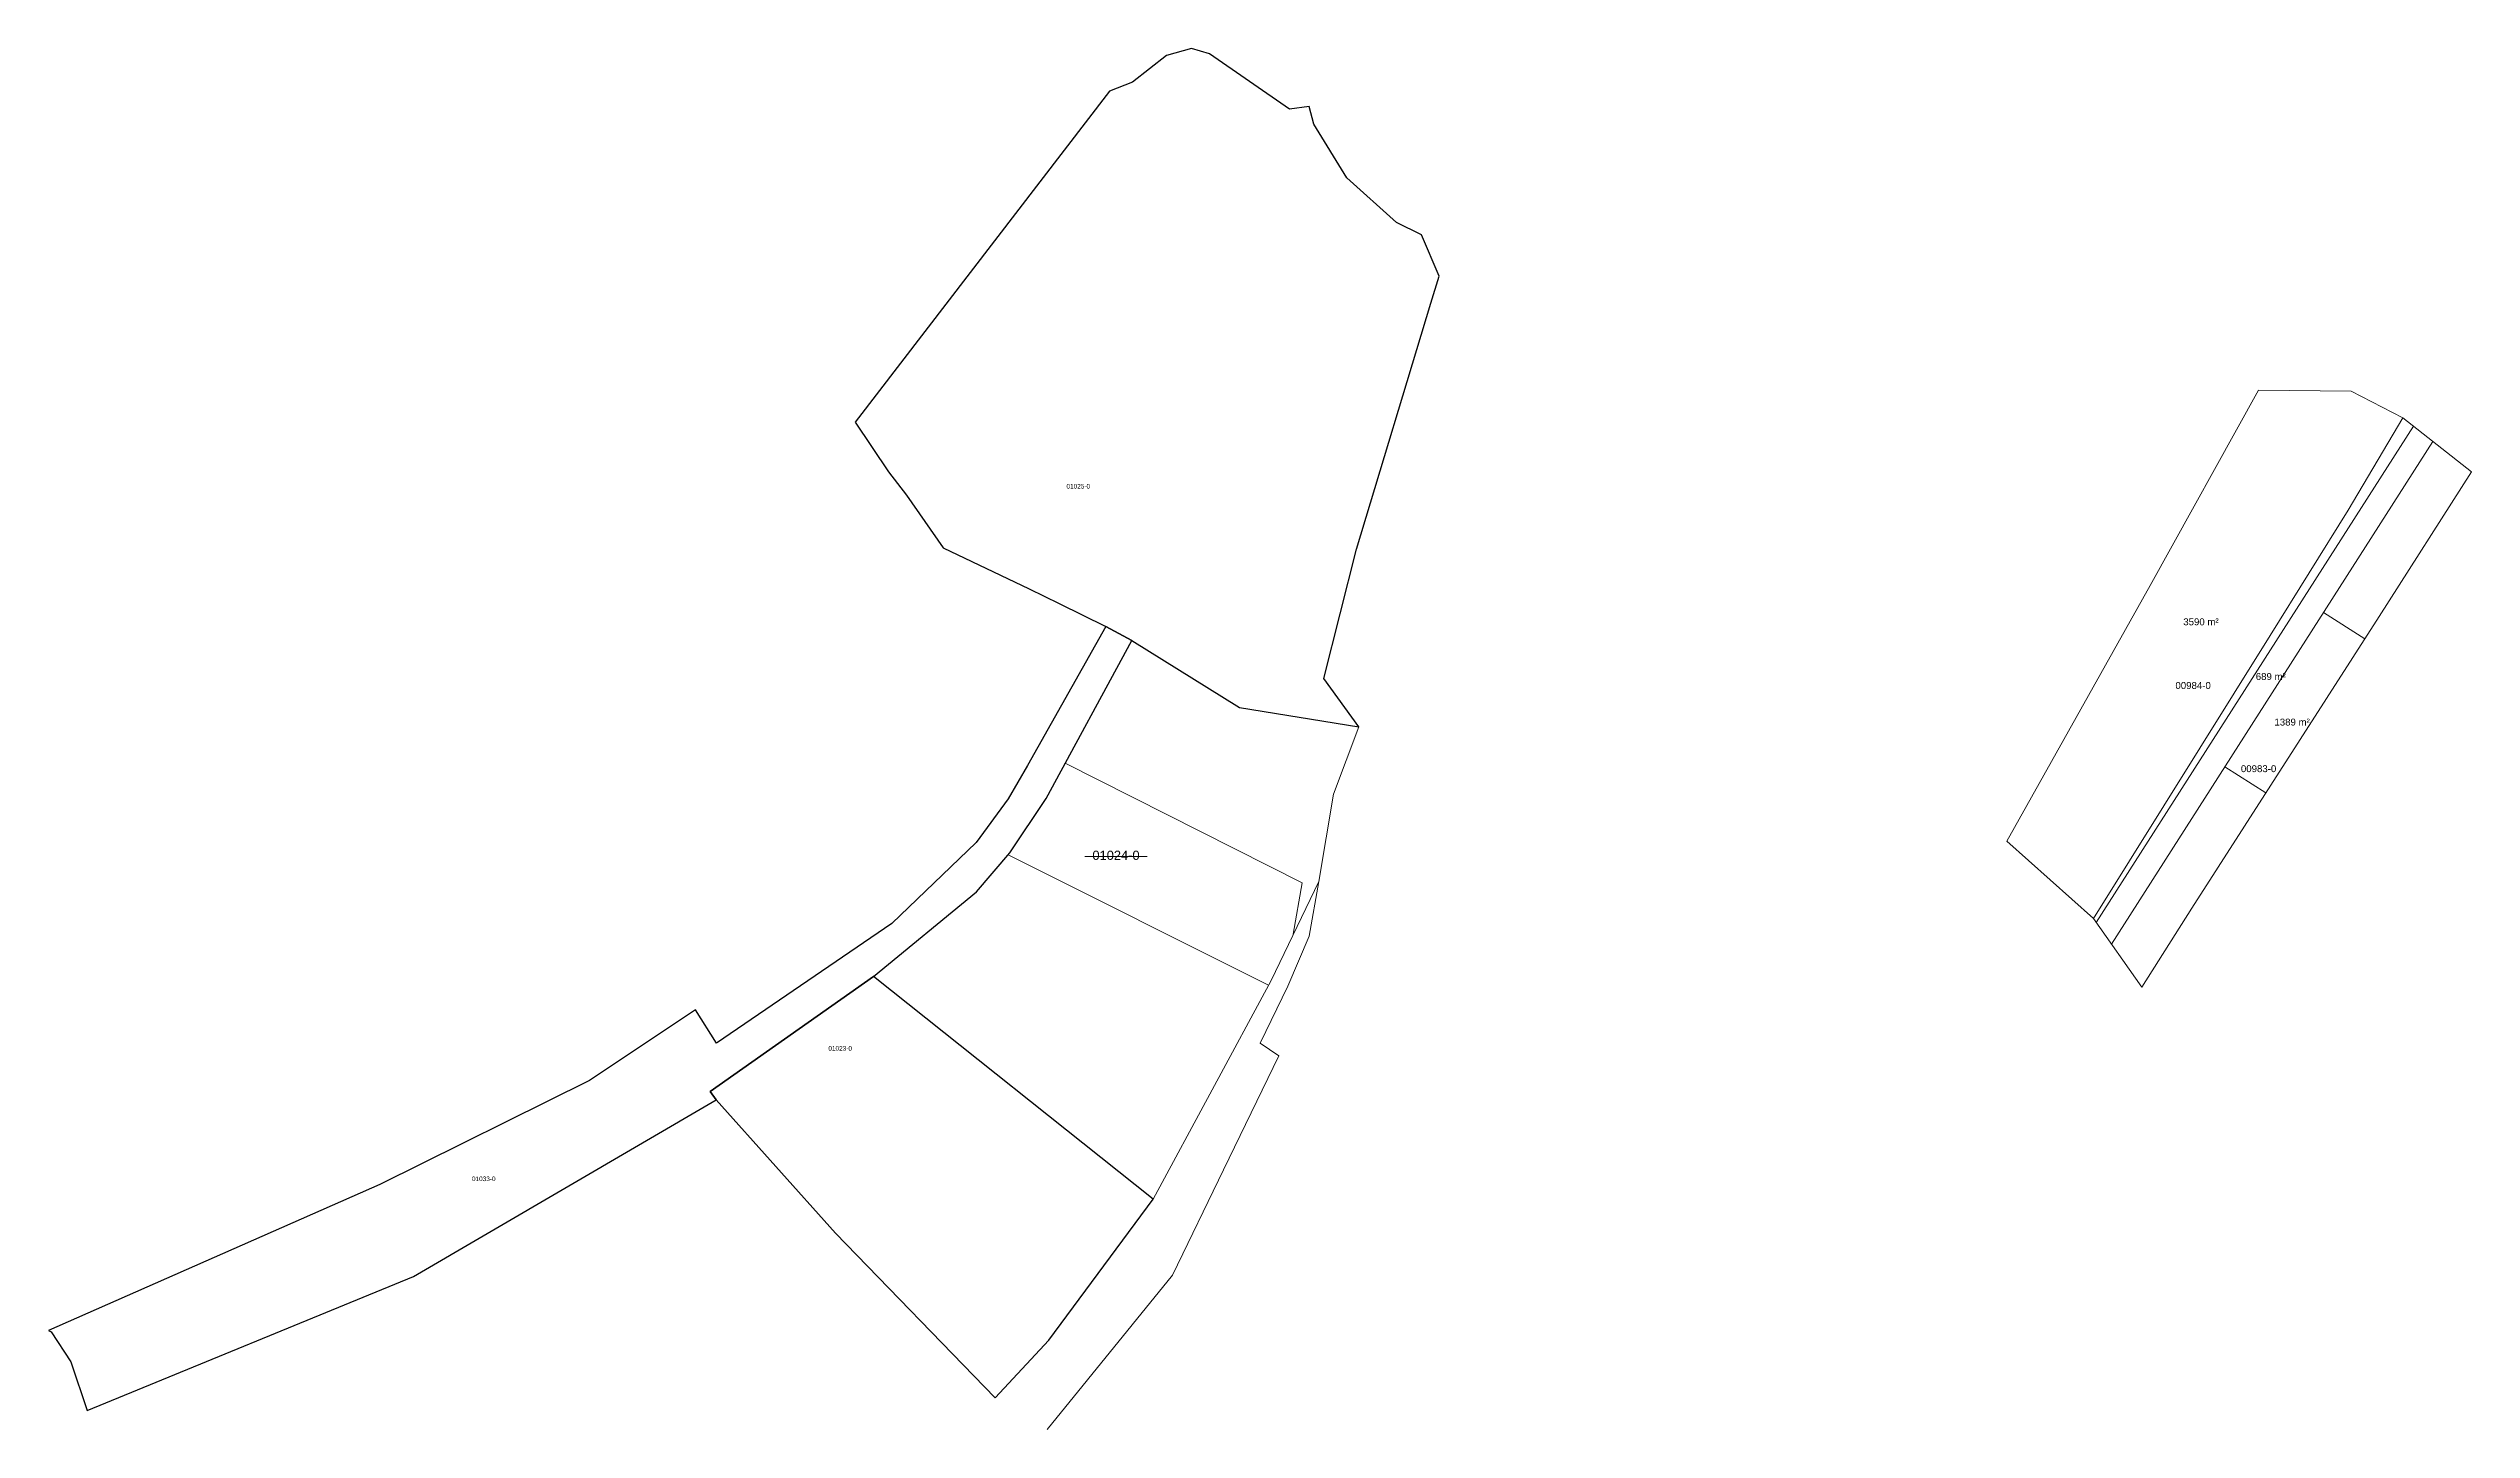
# Model space of a CAD drawing. Header units: metres. Extents: x 7514305 to 7515651, y 4686379 to 4686834.
# Drawn here: x 7515125 to 7515651, y 4686533 to 4686834 of the extents above; entities that cross this region are included whole.
import ezdxf

# ---------------------------------------------------------------- set-up
doc = ezdxf.new("R2010")
doc.units = ezdxf.units.M
for name, color, linetype, lineweight in [('Ndarjet', 5, 'Continuous', 0), ('Nr Parceles Baze', 7, 'Continuous', 0), ('Nr-Kojshi', 251, 'Continuous', 0), ('Parc-Kojshi', 251, 'Continuous', 0), ('Parcela Baze', 7, 'Continuous', 0), ('ParcReNet_12', 4, 'Continuous', 0), ('rrnica ndarjet', 1, 'Continuous', 0), ('sip', 1, 'Continuous', 0)]:
    doc.layers.add(name, color=color, linetype=linetype, lineweight=lineweight)
doc.styles.get("Standard").update_dxf_attribs({"font": 'arial.ttf'})

msp = doc.modelspace()

# ---------------------------------------------------------------- linework, layer by layer
at = {"layer": 'Ndarjet', "flags": 128}
for points in [[(7515638.22, 4686751.45), (7515569.27, 4686643.66)], [(7515642.44, 4686748.12), (7515572.61, 4686638.94)], [(7515627.62, 4686705.23), (7515618.67, 4686710.95)], [(7515345.37, 4686678.24), (7515396.83, 4686652.22)], [(7515606.15, 4686671.78), (7515597.25, 4686677.47)], [(7515389.53, 4686630.04), (7515332.95, 4686658.32)], [(7515396.83, 4686652.22), (7515394.9, 4686641.07)]]:
    msp.add_lwpolyline(points, dxfattribs=at)
at = {"layer": 'Parc-Kojshi', "lineweight": -3, "flags": 128}
for points in [[(7515424.78, 4686778.15), (7515426.6, 4686784.02), (7515422.77, 4686793.01), (7515417.34, 4686795.73), (7515406.5, 4686805.41), (7515399.33, 4686817.04), (7515398.37, 4686820.91), (7515394.11, 4686820.33), (7515376.68, 4686832.35), (7515372.8, 4686833.51), (7515367.38, 4686831.96), (7515360.01, 4686826.15), (7515354.99, 4686824.21), (7515299.74, 4686752.33), (7515306.97, 4686741.53), (7515310.86, 4686736.44), (7515318.83, 4686725.03), (7515337.52, 4686716.09), (7515344.07, 4686712.95), (7515354.16, 4686707.96), (7515359.83, 4686704.87), (7515383.23, 4686690.32), (7515409.14, 4686686.12), (7515401.54, 4686696.65), (7515408.62, 4686724.77)], [(7515326.07, 4686650.31), (7515333.33, 4686658.75), (7515341.19, 4686670.54), (7515359.83, 4686704.87), (7515354.16, 4686707.96), (7515337.14, 4686677.71), (7515332.94, 4686670.53), (7515326.02, 4686661.05), (7515307.7, 4686643.43), (7515269.64, 4686617.41), (7515265.04, 4686624.63), (7515242.07, 4686609.32), (7515196.52, 4686586.7), (7515124.53, 4686555.02), (7515125.09, 4686554.69), (7515129.42, 4686548.21), (7515132.94, 4686537.65), (7515203.84, 4686566.72), (7515269.56, 4686605.14), (7515268.21, 4686606.94), (7515303.72, 4686631.88)], [(7515364.5, 4686583.56), (7515303.72, 4686631.88), (7515268.21, 4686606.94), (7515269.56, 4686605.14), (7515295.48, 4686576.14), (7515330.13, 4686540.4), (7515341.8, 4686552.93)]]:
    msp.add_lwpolyline(points, close=True, dxfattribs=at)
at = {"layer": 'Parcela Baze', "flags": 128}
for points in [[(7515624.02, 4686733.24), (7515635.92, 4686753.26), (7515624.68, 4686759.09), (7515604.51, 4686759.3), (7515580.98, 4686716.84), (7515549.86, 4686661.31), (7515568.67, 4686644.52), (7515607.06, 4686705.97)], [(7515650.81, 4686741.51), (7515635.92, 4686753.26), (7515624.02, 4686733.24), (7515607.06, 4686705.97), (7515568.67, 4686644.52), (7515579.22, 4686629.58), (7515590.09, 4686646.75), (7515630.74, 4686710.09)], [(7515403.64, 4686671.54), (7515409.14, 4686686.12), (7515383.23, 4686690.32), (7515359.83, 4686704.87), (7515341.19, 4686670.54), (7515333.33, 4686658.75), (7515326.07, 4686650.31), (7515303.72, 4686631.88), (7515364.5, 4686583.56), (7515390.07, 4686631.03), (7515400.44, 4686652.57)]]:
    msp.add_lwpolyline(points, close=True, dxfattribs=at)
at = {"layer": 'Parcela Baze'}
for points in [[(7515580.98, 4686716.84), (7515604.51, 4686759.3)], [(7515604.51, 4686759.3), (7515624.68, 4686759.09)], [(7515624.68, 4686759.09), (7515635.92, 4686753.26)], [(7515624.02, 4686733.24), (7515635.92, 4686753.26)], [(7515635.92, 4686753.26), (7515650.81, 4686741.51)], [(7515630.74, 4686710.09), (7515650.81, 4686741.51)], [(7515607.06, 4686705.97), (7515624.02, 4686733.24)], [(7515549.86, 4686661.31), (7515580.98, 4686716.84)], [(7515568.67, 4686644.52), (7515607.06, 4686705.97)], [(7515590.09, 4686646.75), (7515630.74, 4686710.09)], [(7515549.86, 4686661.31), (7515568.67, 4686644.52)], [(7515568.67, 4686644.52), (7515579.22, 4686629.58)], [(7515579.22, 4686629.58), (7515590.09, 4686646.75)]]:
    msp.add_lwpolyline(points, dxfattribs=at)
at = {"layer": 'Parcela Baze', "flags": 128}
for points in [[(7515400.44, 4686652.57), (7515398.38, 4686640.64)], [(7515398.38, 4686640.64), (7515393.68, 4686629.83)], [(7515393.68, 4686629.83), (7515387.71, 4686617.46)], [(7515387.71, 4686617.46), (7515391.74, 4686614.66)], [(7515391.74, 4686614.66), (7515379.75, 4686589.94)], [(7515379.75, 4686589.94), (7515368.63, 4686567.02)], [(7515368.63, 4686567.02), (7515341.46, 4686533.49)]]:
    msp.add_lwpolyline(points, dxfattribs=at)
at = {"layer": 'ParcReNet_12', "flags": 128}
msp.add_lwpolyline([(7515568.67, 4686644.52), (7515579.22, 4686629.58), (7515590.09, 4686646.75), (7515630.74, 4686710.09), (7515650.81, 4686741.51), (7515635.92, 4686753.26), (7515624.68, 4686759.09), (7515604.51, 4686759.3), (7515580.98, 4686716.84), (7515549.86, 4686661.31)], close=True, dxfattribs=at)
at = {"layer": 'rrnica ndarjet'}
msp.add_line((7515363.14, 4686657.98), (7515349.64, 4686657.95), dxfattribs=at)

# ---------------------------------------------------------------- texts
at = {"layer": 'Nr Parceles Baze'}
for s, height, p in [('00984-0', 1.5, (7515586.5, 4686694.37)), ('00983-0', 1.5, (7515600.72, 4686676.3)), ('01024-0', 2, (7515351.27, 4686657.24))]:
    msp.add_text(s, height=height, dxfattribs=at).set_placement(p)
at = {"layer": 'Nr-Kojshi', "lineweight": -3}
for s, p in [('01025-0', (7515345.64, 4686737.9)), ('01023-0', (7515293.92, 4686615.8)), ('01033-0', (7515216.51, 4686587.46))]:
    msp.add_text(s, height=1, dxfattribs=at).set_placement(p)
at = {"layer": 'sip'}
for s, p in [('3590 m²', (7515588.2, 4686708.2)), ('689 m²', (7515603.95, 4686696.32)), ('1389 m²', (7515608, 4686686.42))]:
    msp.add_text(s, height=1.5, dxfattribs=at).set_placement(p)

doc.saveas('drawing.dxf')
